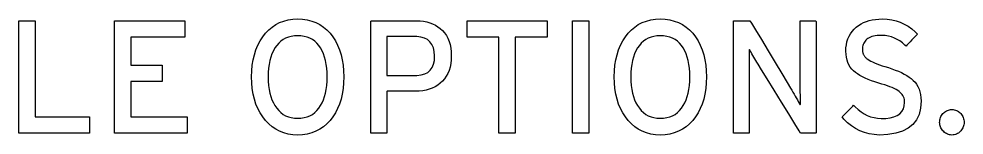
# Model space of a CAD drawing. Extents: x 1 to 47.7, y 0.2 to 33.3.
# Drawn here: x 18.451 to 20.656, y 22.696 to 22.967 of the extents above; entities that cross this region are included whole.
import ezdxf

# ---------------------------------------------------------------- set-up
doc = ezdxf.new("R2010")
doc.units = 0
doc.header["$MEASUREMENT"] = 0
doc.layers.add('4_0_____DWG', color=7, linetype='CONTINUOUS')

msp = doc.modelspace()

# ---------------------------------------------------------------- linework, layer by layer
at = {"layer": '4_0_____DWG'}
for points in [[(18.4514, 22.7), (18.4514, 22.9624), (18.4895, 22.9624), (18.4895, 22.7384), (18.6163, 22.7384), (18.6163, 22.7), (18.4514, 22.7)], [(18.6745, 22.7), (18.6745, 22.9624), (18.8382, 22.9624), (18.8382, 22.9243), (18.7125, 22.9243), (18.7125, 22.8591), (18.7855, 22.8591), (18.7855, 22.821), (18.7125, 22.821), (18.7125, 22.7381), (18.8437, 22.7381), (18.8437, 22.7), (18.6745, 22.7)], [(19.6094, 22.924), (19.6094, 22.7), (19.5713, 22.7), (19.5713, 22.924), (19.4972, 22.924), (19.4972, 22.9624), (19.6836, 22.9624), (19.6836, 22.924), (19.6094, 22.924)], [(19.7425, 22.7), (19.7425, 22.9624), (19.7806, 22.9624), (19.7806, 22.7), (19.7425, 22.7)]]:
    msp.add_lwpolyline(points, dxfattribs=at)
for points in [[(19.2095, 22.8313), (19.209, 22.8173), (19.2077, 22.804), (19.2057, 22.7914), (19.2029, 22.7795), (19.1994, 22.7682), (19.195, 22.7576), (19.1899, 22.7477), (19.184, 22.7384), (19.1773, 22.7298), (19.1699, 22.722), (19.1619, 22.7152), (19.1533, 22.7095), (19.1442, 22.7047), (19.1344, 22.701), (19.1241, 22.6982), (19.1131, 22.6965), (19.1016, 22.6958), (19.0902, 22.6965), (19.0794, 22.6982), (19.0692, 22.701), (19.0595, 22.7047), (19.0505, 22.7095), (19.0421, 22.7152), (19.0342, 22.722), (19.027, 22.7298), (19.0203, 22.7384), (19.0142, 22.7477), (19.009, 22.7576), (19.0045, 22.7682), (19.0009, 22.7795), (18.998, 22.7914), (18.9959, 22.804), (18.9946, 22.8173), (18.9942, 22.8313), (18.9946, 22.8453), (18.9959, 22.8586), (18.998, 22.8712), (19.0009, 22.8832), (19.0045, 22.8946), (19.009, 22.9052), (19.0142, 22.9153), (19.0203, 22.9246), (19.027, 22.9333), (19.0342, 22.9409), (19.0421, 22.9476), (19.0505, 22.9533), (19.0595, 22.9579), (19.0692, 22.9616), (19.0794, 22.9643), (19.0902, 22.9659), (19.1016, 22.9666), (19.1131, 22.9659), (19.1241, 22.9643), (19.1344, 22.9616), (19.1442, 22.9579), (19.1533, 22.9533), (19.1619, 22.9476), (19.1699, 22.9409), (19.1773, 22.9333), (19.184, 22.9246), (19.1899, 22.9153), (19.195, 22.9052), (19.1994, 22.8946), (19.2029, 22.8832), (19.2057, 22.8712), (19.2077, 22.8586), (19.209, 22.8453)], [(19.4601, 22.8803), (19.4597, 22.8711), (19.4587, 22.8624), (19.4571, 22.8543), (19.4548, 22.8467), (19.4519, 22.8396), (19.4484, 22.8331), (19.4442, 22.8271), (19.4395, 22.8216), (19.4341, 22.8167), (19.4284, 22.8123), (19.4223, 22.8085), (19.4157, 22.8053), (19.4088, 22.8026), (19.4014, 22.8006), (19.3937, 22.7991), (19.3855, 22.7981), (19.3769, 22.7978), (19.3739, 22.7978), (19.3676, 22.7978), (19.3583, 22.7978), (19.3472, 22.7978), (19.3356, 22.7978), (19.3248, 22.7978), (19.316, 22.7978), (19.3106, 22.7978), (19.3094, 22.7973), (19.3094, 22.7914), (19.3094, 22.7799), (19.3094, 22.7648), (19.3094, 22.7479), (19.3094, 22.7312), (19.3094, 22.7164), (19.3094, 22.7054), (19.3094, 22.7002), (19.3086, 22.7), (19.3053, 22.7), (19.3002, 22.7), (19.294, 22.7), (19.2875, 22.7), (19.2814, 22.7), (19.2763, 22.7), (19.273, 22.7), (19.2721, 22.7005), (19.2721, 22.7145), (19.2721, 22.7439), (19.2721, 22.7836), (19.2721, 22.8286), (19.2721, 22.8739), (19.2721, 22.9145), (19.2721, 22.9453), (19.2721, 22.9612), (19.274, 22.9624), (19.2827, 22.9624), (19.2967, 22.9624), (19.314, 22.9624), (19.3325, 22.9624), (19.3503, 22.9624), (19.3652, 22.9624), (19.3752, 22.9624), (19.3794, 22.9624), (19.3876, 22.962), (19.3954, 22.9612), (19.4028, 22.9597), (19.4099, 22.9577), (19.4166, 22.9552), (19.423, 22.9521), (19.4289, 22.9485), (19.4345, 22.9443), (19.4398, 22.9394), (19.4445, 22.934), (19.4486, 22.928), (19.452, 22.9215), (19.4549, 22.9143), (19.4571, 22.9067), (19.4587, 22.8984), (19.4597, 22.8896)], [(20.0554, 22.8313), (20.0549, 22.8173), (20.0537, 22.804), (20.0517, 22.7914), (20.0489, 22.7795), (20.0453, 22.7682), (20.0409, 22.7576), (20.0358, 22.7477), (20.0299, 22.7384), (20.0232, 22.7298), (20.0158, 22.722), (20.0078, 22.7152), (19.9993, 22.7095), (19.9901, 22.7047), (19.9804, 22.701), (19.97, 22.6982), (19.9591, 22.6965), (19.9476, 22.6958), (19.9362, 22.6965), (19.9253, 22.6982), (19.9151, 22.701), (19.9055, 22.7047), (19.8964, 22.7095), (19.888, 22.7152), (19.8802, 22.722), (19.8729, 22.7298), (19.8662, 22.7384), (19.8602, 22.7477), (19.8549, 22.7576), (19.8505, 22.7682), (19.8468, 22.7795), (19.8439, 22.7914), (19.8419, 22.804), (19.8406, 22.8173), (19.8401, 22.8313), (19.8406, 22.8453), (19.8419, 22.8586), (19.8439, 22.8712), (19.8468, 22.8832), (19.8505, 22.8946), (19.8549, 22.9052), (19.8602, 22.9153), (19.8662, 22.9246), (19.8729, 22.9333), (19.8802, 22.9409), (19.888, 22.9476), (19.8964, 22.9533), (19.9055, 22.9579), (19.9151, 22.9616), (19.9253, 22.9643), (19.9362, 22.9659), (19.9476, 22.9666), (19.9591, 22.9659), (19.97, 22.9643), (19.9804, 22.9616), (19.9901, 22.9579), (19.9993, 22.9533), (20.0078, 22.9476), (20.0158, 22.9409), (20.0232, 22.9333), (20.0299, 22.9246), (20.0358, 22.9153), (20.0409, 22.9052), (20.0453, 22.8946), (20.0489, 22.8832), (20.0517, 22.8712), (20.0537, 22.8586), (20.0549, 22.8453)], [(20.275, 22.7), (20.2713, 22.706), (20.2614, 22.722), (20.2472, 22.7451), (20.2305, 22.7722), (20.2132, 22.8004), (20.197, 22.8266), (20.1839, 22.848), (20.1756, 22.8614), (20.1729, 22.8658), (20.1705, 22.8699), (20.1681, 22.8739), (20.1658, 22.8778), (20.1636, 22.8815), (20.1614, 22.8852), (20.1593, 22.8887), (20.1574, 22.8921), (20.1554, 22.8954), (20.1547, 22.8933), (20.1547, 22.887), (20.1547, 22.8805), (20.1547, 22.8737), (20.1548, 22.8668), (20.1548, 22.8597), (20.1549, 22.8524), (20.1549, 22.8449), (20.155, 22.8371), (20.155, 22.8323), (20.155, 22.8201), (20.155, 22.8017), (20.155, 22.7797), (20.155, 22.7563), (20.155, 22.7343), (20.155, 22.7159), (20.155, 22.7037), (20.155, 22.7), (20.1533, 22.7), (20.1494, 22.7), (20.1441, 22.7), (20.1379, 22.7), (20.1316, 22.7), (20.1258, 22.7), (20.1212, 22.7), (20.1185, 22.7), (20.1181, 22.7018), (20.1181, 22.7188), (20.1181, 22.7498), (20.1181, 22.7899), (20.1181, 22.8344), (20.1181, 22.8786), (20.1181, 22.9177), (20.1181, 22.9469), (20.1181, 22.9616), (20.1188, 22.9624), (20.122, 22.9624), (20.127, 22.9624), (20.1332, 22.9624), (20.1399, 22.9624), (20.1463, 22.9624), (20.1517, 22.9624), (20.1555, 22.9624), (20.1569, 22.9624), (20.1604, 22.9565), (20.1698, 22.941), (20.1834, 22.9185), (20.1993, 22.8921), (20.2158, 22.8647), (20.2312, 22.8392), (20.2438, 22.8184), (20.2517, 22.8053), (20.2543, 22.8008), (20.2572, 22.7959), (20.2599, 22.7912), (20.2625, 22.7867), (20.265, 22.7823), (20.2674, 22.7781), (20.2696, 22.7741), (20.2718, 22.7702), (20.2738, 22.7666), (20.2746, 22.7687), (20.2745, 22.7752), (20.2744, 22.7819), (20.2744, 22.7887), (20.2743, 22.7958), (20.2743, 22.803), (20.2743, 22.8104), (20.2743, 22.818), (20.2743, 22.8258), (20.2743, 22.8306), (20.2743, 22.8428), (20.2743, 22.8611), (20.2743, 22.8831), (20.2743, 22.9063), (20.2743, 22.9283), (20.2743, 22.9466), (20.2743, 22.9587), (20.2743, 22.9624), (20.276, 22.9624), (20.2799, 22.9624), (20.2852, 22.9624), (20.2914, 22.9624), (20.2977, 22.9624), (20.3035, 22.9624), (20.308, 22.9624), (20.3108, 22.9624), (20.3112, 22.9605), (20.3112, 22.9435), (20.3112, 22.9126), (20.3112, 22.8725), (20.3112, 22.828), (20.3112, 22.7838), (20.3112, 22.7447), (20.3112, 22.7154), (20.3112, 22.7008), (20.3105, 22.7), (20.3076, 22.7), (20.3029, 22.7), (20.2971, 22.7), (20.2909, 22.7), (20.2849, 22.7), (20.2798, 22.7), (20.2763, 22.7)], [(20.556, 22.7753), (20.5549, 22.7588), (20.5514, 22.7441), (20.5454, 22.7314), (20.537, 22.7207), (20.526, 22.7118), (20.5126, 22.7049), (20.4968, 22.6999), (20.4785, 22.6969), (20.4594, 22.6959), (20.4469, 22.6969), (20.435, 22.6989), (20.4237, 22.7019), (20.413, 22.706), (20.4029, 22.7111), (20.3934, 22.7172), (20.3845, 22.7244), (20.3762, 22.7326), (20.3716, 22.7383), (20.3732, 22.74), (20.3763, 22.7431), (20.3804, 22.7471), (20.385, 22.7517), (20.3895, 22.7562), (20.3937, 22.7603), (20.3968, 22.7635), (20.3985, 22.7652), (20.4024, 22.7615), (20.4091, 22.7554), (20.416, 22.75), (20.4231, 22.7454), (20.4305, 22.7416), (20.4382, 22.7386), (20.4462, 22.7364), (20.4544, 22.7349), (20.4628, 22.7343), (20.4736, 22.7345), (20.4839, 22.7357), (20.4928, 22.738), (20.5003, 22.7412), (20.5065, 22.7454), (20.5113, 22.7506), (20.5147, 22.7568), (20.5168, 22.7639), (20.5176, 22.7721), (20.5174, 22.7757), (20.517, 22.7789), (20.5162, 22.782), (20.5151, 22.7849), (20.5137, 22.7877), (20.5119, 22.7904), (20.5099, 22.7929), (20.5075, 22.7953), (20.5047, 22.7976), (20.5014, 22.7998), (20.4977, 22.802), (20.4934, 22.8042), (20.4887, 22.8064), (20.4834, 22.8085), (20.4777, 22.8106), (20.4715, 22.8127), (20.4648, 22.8148), (20.4571, 22.817), (20.4485, 22.8196), (20.4404, 22.8224), (20.4328, 22.8254), (20.4257, 22.8284), (20.4192, 22.8316), (20.4132, 22.8349), (20.4077, 22.8384), (20.4027, 22.842), (20.3982, 22.8457), (20.3942, 22.8498), (20.3907, 22.8543), (20.3878, 22.8593), (20.3853, 22.8648), (20.3834, 22.8707), (20.382, 22.8771), (20.3811, 22.884), (20.3806, 22.8913), (20.3808, 22.899), (20.3817, 22.9063), (20.3831, 22.9133), (20.3852, 22.9199), (20.3879, 22.9261), (20.3912, 22.9319), (20.3951, 22.9374), (20.3996, 22.9424), (20.4048, 22.9471), (20.4102, 22.9512), (20.4159, 22.9548), (20.422, 22.9579), (20.4284, 22.9605), (20.4351, 22.9627), (20.4422, 22.9644), (20.4495, 22.9656), (20.4572, 22.9663), (20.4656, 22.9666), (20.4768, 22.966), (20.4875, 22.9644), (20.4977, 22.962), (20.5075, 22.9587), (20.5169, 22.9545), (20.5258, 22.9494), (20.5343, 22.9434), (20.5423, 22.9365), (20.5476, 22.9309), (20.5461, 22.9294), (20.5432, 22.9263), (20.5392, 22.9222), (20.5347, 22.9176), (20.5302, 22.9129), (20.5261, 22.9086), (20.5229, 22.9052), (20.521, 22.9033), (20.5182, 22.9057), (20.5127, 22.9107), (20.5068, 22.9152), (20.5006, 22.9189), (20.494, 22.9221), (20.487, 22.9246), (20.4798, 22.9264), (20.4722, 22.9276), (20.4642, 22.9281), (20.4582, 22.9281), (20.4535, 22.9277), (20.4491, 22.9271), (20.4451, 22.9264), (20.4413, 22.9253), (20.4379, 22.9241), (20.4348, 22.9227), (20.432, 22.921), (20.4295, 22.9191), (20.4273, 22.9169), (20.4253, 22.9146), (20.4237, 22.9122), (20.4222, 22.9097), (20.4211, 22.9071), (20.4202, 22.9043), (20.4195, 22.9015), (20.4192, 22.8985), (20.419, 22.8954), (20.4191, 22.8939), (20.4192, 22.8924), (20.4193, 22.891), (20.4196, 22.8896), (20.4199, 22.8883), (20.4202, 22.887), (20.4206, 22.8858), (20.4211, 22.8846), (20.4217, 22.8835), (20.4223, 22.8822), (20.423, 22.881), (20.4239, 22.8798), (20.4249, 22.8786), (20.4259, 22.8774), (20.4271, 22.8762), (20.4284, 22.8751), (20.4297, 22.8739), (20.4318, 22.8724), (20.435, 22.8704), (20.4387, 22.8683), (20.443, 22.8662), (20.4477, 22.8641), (20.453, 22.8619), (20.4588, 22.8598), (20.465, 22.8576), (20.4718, 22.8554), (20.4798, 22.853), (20.488, 22.8503), (20.4958, 22.8475), (20.5031, 22.8445), (20.51, 22.8414), (20.5164, 22.8381), (20.5225, 22.8347), (20.5281, 22.8311), (20.5332, 22.8274), (20.5379, 22.8234), (20.5421, 22.819), (20.5457, 22.8141), (20.5488, 22.8088), (20.5513, 22.803), (20.5533, 22.7968), (20.5548, 22.7901), (20.5557, 22.7829)], [(19.1707, 22.8313), (19.1704, 22.8416), (19.1697, 22.8514), (19.1685, 22.8606), (19.1668, 22.8693), (19.1647, 22.8775), (19.162, 22.8851), (19.1589, 22.8923), (19.1553, 22.8988), (19.1512, 22.9048), (19.1466, 22.91), (19.1415, 22.9146), (19.136, 22.9184), (19.1301, 22.9216), (19.1236, 22.9241), (19.1168, 22.9259), (19.1094, 22.927), (19.1016, 22.9274), (19.094, 22.927), (19.0868, 22.9259), (19.08, 22.9241), (19.0737, 22.9216), (19.0678, 22.9184), (19.0624, 22.9146), (19.0574, 22.91), (19.0528, 22.9048), (19.0487, 22.8988), (19.045, 22.8923), (19.0418, 22.8851), (19.0391, 22.8775), (19.0369, 22.8693), (19.0352, 22.8606), (19.0339, 22.8514), (19.0332, 22.8416), (19.0329, 22.8313), (19.0332, 22.8211), (19.0339, 22.8114), (19.0352, 22.8023), (19.0369, 22.7937), (19.0391, 22.7856), (19.0418, 22.778), (19.045, 22.771), (19.0487, 22.7644), (19.0528, 22.7583), (19.0574, 22.7529), (19.0624, 22.7481), (19.0678, 22.7441), (19.0737, 22.7408), (19.08, 22.7382), (19.0868, 22.7364), (19.094, 22.7353), (19.1016, 22.7349), (19.1094, 22.7353), (19.1168, 22.7364), (19.1236, 22.7382), (19.1301, 22.7408), (19.136, 22.7441), (19.1415, 22.7481), (19.1466, 22.7529), (19.1512, 22.7583), (19.1553, 22.7644), (19.1589, 22.771), (19.162, 22.778), (19.1647, 22.7856), (19.1668, 22.7937), (19.1685, 22.8023), (19.1697, 22.8114), (19.1704, 22.8211)], [(19.4213, 22.8803), (19.4205, 22.8905), (19.4184, 22.8995), (19.415, 22.9071), (19.4104, 22.9134), (19.4046, 22.9184), (19.3976, 22.922), (19.3893, 22.9244), (19.3798, 22.9254), (19.3759, 22.9254), (19.3693, 22.9254), (19.3593, 22.9254), (19.3473, 22.9254), (19.3349, 22.9254), (19.3236, 22.9254), (19.3147, 22.9254), (19.3099, 22.9254), (19.3094, 22.924), (19.3094, 22.9164), (19.3094, 22.9038), (19.3094, 22.8883), (19.3094, 22.8718), (19.3094, 22.8563), (19.3094, 22.8438), (19.3094, 22.8361), (19.3099, 22.8347), (19.3147, 22.8347), (19.3236, 22.8347), (19.3349, 22.8347), (19.3473, 22.8347), (19.3593, 22.8347), (19.3693, 22.8347), (19.3759, 22.8347), (19.3798, 22.8348), (19.3896, 22.8359), (19.398, 22.8383), (19.4051, 22.842), (19.411, 22.847), (19.4155, 22.8534), (19.4188, 22.861), (19.4207, 22.87)], [(20.0166, 22.8313), (20.0164, 22.8416), (20.0157, 22.8514), (20.0145, 22.8606), (20.0128, 22.8693), (20.0106, 22.8775), (20.008, 22.8851), (20.0048, 22.8923), (20.0012, 22.8988), (19.9971, 22.9048), (19.9925, 22.91), (19.9875, 22.9146), (19.982, 22.9184), (19.976, 22.9216), (19.9696, 22.9241), (19.9627, 22.9259), (19.9554, 22.927), (19.9476, 22.9274), (19.9399, 22.927), (19.9328, 22.9259), (19.926, 22.9241), (19.9197, 22.9216), (19.9138, 22.9184), (19.9083, 22.9146), (19.9033, 22.91), (19.8988, 22.9048), (19.8946, 22.8988), (19.8909, 22.8923), (19.8877, 22.8851), (19.885, 22.8775), (19.8828, 22.8693), (19.8811, 22.8606), (19.8799, 22.8514), (19.8791, 22.8416), (19.8789, 22.8313), (19.8791, 22.8211), (19.8799, 22.8114), (19.8811, 22.8023), (19.8828, 22.7937), (19.885, 22.7856), (19.8877, 22.778), (19.8909, 22.771), (19.8946, 22.7644), (19.8988, 22.7583), (19.9033, 22.7529), (19.9083, 22.7481), (19.9138, 22.7441), (19.9197, 22.7408), (19.926, 22.7382), (19.9328, 22.7364), (19.9399, 22.7353), (19.9476, 22.7349), (19.9554, 22.7353), (19.9627, 22.7364), (19.9696, 22.7382), (19.976, 22.7408), (19.982, 22.7441), (19.9875, 22.7481), (19.9925, 22.7529), (19.9971, 22.7583), (20.0012, 22.7644), (20.0048, 22.771), (20.008, 22.778), (20.0106, 22.7856), (20.0128, 22.7937), (20.0145, 22.8023), (20.0157, 22.8114), (20.0164, 22.8211)], [(20.6564, 22.7254), (20.6562, 22.7226), (20.6558, 22.7199), (20.6552, 22.7173), (20.6543, 22.7148), (20.6533, 22.7124), (20.6521, 22.7101), (20.6506, 22.708), (20.649, 22.7059), (20.6471, 22.7039), (20.6451, 22.7021), (20.643, 22.7006), (20.6408, 22.6992), (20.6384, 22.6981), (20.636, 22.6972), (20.6334, 22.6965), (20.6306, 22.696), (20.6278, 22.6958), (20.625, 22.696), (20.6224, 22.6965), (20.6199, 22.6972), (20.6174, 22.6981), (20.6151, 22.6992), (20.6129, 22.7006), (20.6108, 22.7021), (20.6088, 22.7039), (20.6069, 22.7059), (20.6051, 22.708), (20.6036, 22.7101), (20.6022, 22.7124), (20.6012, 22.7148), (20.6003, 22.7173), (20.5997, 22.7199), (20.5994, 22.7226), (20.5993, 22.7254), (20.5994, 22.7284), (20.5997, 22.7312), (20.6003, 22.734), (20.6012, 22.7366), (20.6022, 22.7391), (20.6036, 22.7414), (20.6051, 22.7437), (20.6069, 22.7458), (20.6088, 22.7478), (20.6108, 22.7495), (20.6129, 22.751), (20.6151, 22.7523), (20.6174, 22.7534), (20.6199, 22.7542), (20.6224, 22.7548), (20.625, 22.7553), (20.6278, 22.7555), (20.6306, 22.7553), (20.6334, 22.7548), (20.636, 22.7542), (20.6384, 22.7534), (20.6408, 22.7523), (20.643, 22.751), (20.6451, 22.7495), (20.6471, 22.7478), (20.649, 22.7458), (20.6506, 22.7437), (20.6521, 22.7414), (20.6533, 22.7391), (20.6543, 22.7366), (20.6552, 22.734), (20.6558, 22.7312), (20.6562, 22.7284)]]:
    msp.add_lwpolyline(points, close=True, dxfattribs=at)

doc.saveas('drawing.dxf')
